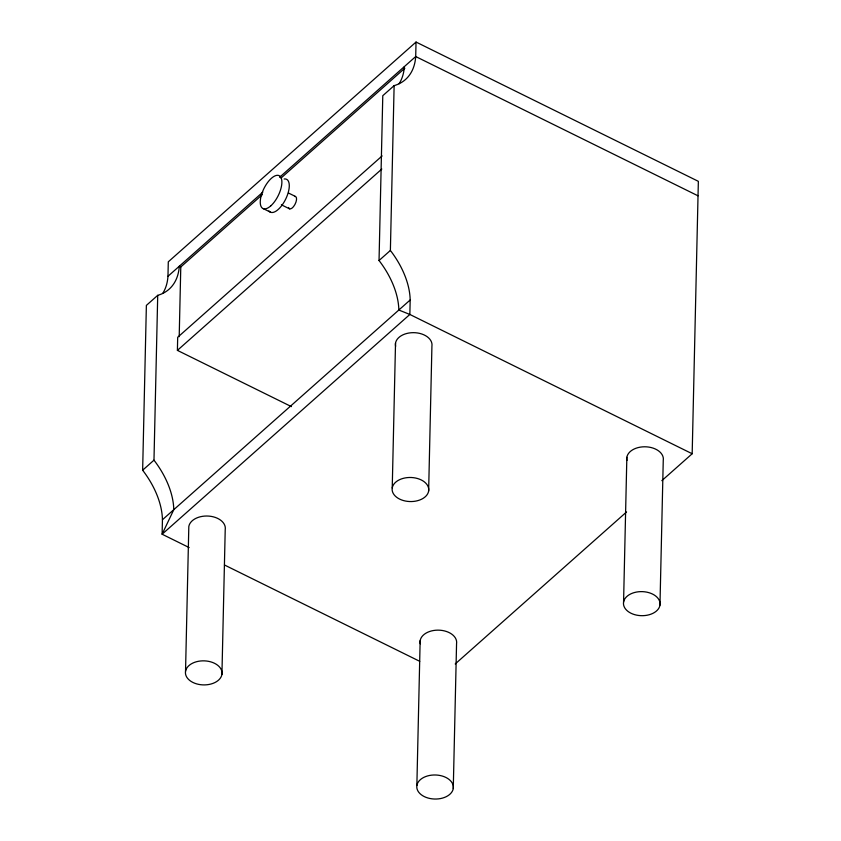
<?xml version="1.0" encoding="UTF-8"?>
<svg xmlns="http://www.w3.org/2000/svg" width="841" height="841" viewBox="0 0 841 841"><rect width="100%" height="100%" fill="white"/><g stroke="black" fill="none" stroke-linecap="round" stroke-linejoin="round"><path stroke-width="1.26" d="M189.172 547.575L162.113 534.224L162.439 519.738A71.916 44.226 48.4 0 0 142.644 470.224L146.376 305.399L157.719 295.338A71.916 44.226 48.4 0 0 179.301 266.229L180.783 266.965L179.196 336.705M661.825 480.674L692.175 453.751L698.356 181.341L416.032 42.05L415.706 56.536A71.916 44.226 48.4 0 1 394.124 85.635L390.382 250.46A71.916 44.226 48.4 0 1 410.177 299.974L409.851 314.46L162.113 534.224L173.782 509.678A71.916 44.226 48.4 0 0 153.977 460.164L157.719 295.338M162.691 293.446A71.916 44.226 48.4 0 0 167.969 276.29L168.295 261.814L416.032 42.05M291.396 406.613L177.398 350.371L177.693 337.273L382.119 155.932M185.535 671.349L188.815 526.529A18.313 12.037 1.3 0 1 208.978 516.111A18.313 12.037 1.3 0 1 225.22 529.578L221.929 674.408A18.313 12.037 1.3 0 1 192.936 682.461A18.313 12.037 1.3 0 1 196.331 661.772A18.313 12.037 1.3 0 1 221.929 674.408M692.175 453.751L409.851 314.46L398.844 310.035A71.916 44.226 48.4 0 0 379.039 260.521L382.781 95.695L394.124 85.635M392.232 488.001L395.522 343.17M416.863 785.483L420.153 640.653M428.637 491.049A18.313 12.037 1.3 0 0 403.028 478.413A18.313 12.037 1.3 0 0 399.633 499.102A18.313 12.037 1.3 0 0 428.637 491.049L431.917 346.219A18.313 12.037 1.3 0 0 413.288 332.658A18.313 12.037 1.3 0 0 395.627 346.313M453.267 788.532A18.313 12.037 1.3 0 0 427.67 775.907A18.313 12.037 1.3 0 0 424.263 796.585A18.313 12.037 1.3 0 0 453.267 788.532L456.558 643.701A18.313 12.037 1.3 0 0 437.919 630.14A18.313 12.037 1.3 0 0 420.269 643.796M623.57 602.124L626.85 457.304M659.964 605.173A18.313 12.037 1.3 0 0 634.366 592.548A18.313 12.037 1.3 0 0 630.971 613.236A18.313 12.037 1.3 0 0 659.964 605.173L663.255 460.353A18.313 12.037 1.3 0 0 644.627 446.781A18.313 12.037 1.3 0 0 626.966 460.447M167.969 276.29L262.844 192.126M279.548 177.314L415.706 56.536L698.03 195.816M180.783 266.965L262.35 194.607M281.031 178.04L404.857 68.195M177.398 350.371L381.814 169.041M142.644 470.224L153.977 460.164M379.039 260.521L390.382 250.46M162.439 519.738L410.177 299.974M455.212 663.959L626.577 511.948M288.431 192.999L295.454 196.458M281.378 204.815L289.567 208.852M263.222 208.61L270.613 212.258M224.463 564.984L419.733 661.32M404.363 66.597A71.916 44.226 48.4 0 1 399.097 83.753M284.142 178.996A18.313 7.968 -63.7 0 1 285.887 198.707A18.313 7.968 -63.7 0 1 268.962 210.923M294.634 196.384A6.865 2.986 -63.7 0 1 294.886 204.573A6.865 2.986 -63.7 0 1 288.568 207.464M270.77 205.877A18.313 7.968 -63.7 0 0 280.589 176.894A18.313 7.968 -63.7 0 0 261.877 193.483A18.313 7.968 -63.7 0 0 270.77 205.877"/></g></svg>
